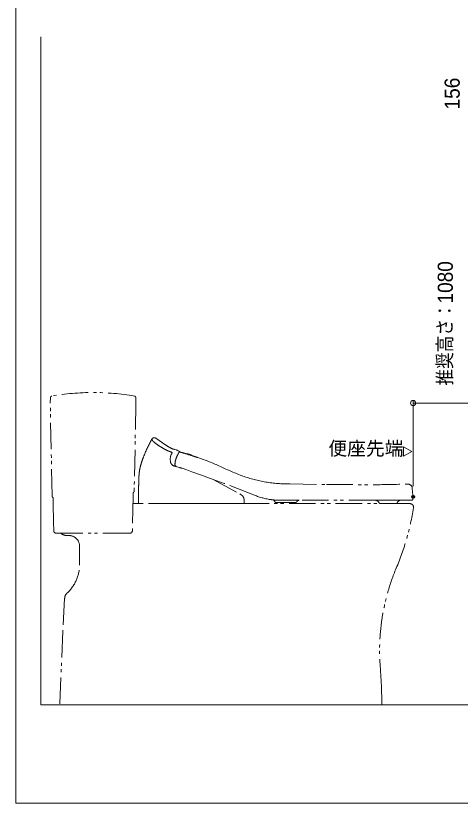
# Model space of a CAD drawing. Units: millimetres, scale not verified. Extents: x -2000 to 2000, y -1385 to 1385.
# Drawn here: x -2000 to -1159, y -1385 to 103 of the extents above; entities that cross this region are included whole.
import ezdxf
from ezdxf.enums import TextEntityAlignment as Align

# ---------------------------------------------------------------- set-up
doc = ezdxf.new("R2010")
doc.units = ezdxf.units.MM
doc.header["$LTSCALE"] = 10
doc.header["$PDMODE"] = 32
doc.header["$PDSIZE"] = 5
doc.linetypes.add('DOUBLE_CHAIN1', pattern=[8.8, 5, -1, 0.6, -0.6, 0.6, -1])
for name, color, linetype, lineweight in [('0-1_green_continue', 4, 'Continuous', 9), ('0-2_09寸法A', 3, 'Continuous', 9), ('0-3_0', 7, 'Continuous', 9), ('0-5_YEL_SSP', 2, 'DOUBLE_CHAIN1', 9), ('0-6_zumenwaku', 6, 'Continuous', 9)]:
    doc.layers.add(name, color=color, linetype=linetype, lineweight=lineweight)
doc.layers.add('0-4_Defpoints', color=7, linetype='Continuous')
doc.layers.add('0-D_SUNPO', color=7, linetype='Continuous')
doc.styles.add('Arial', font='')
doc.styles.add('ＭＳ Ｐゴシック', font='')
doc.styles.get('Arial').set_extended_font_data('Arial')
doc.styles.get('ＭＳ Ｐゴシック').set_extended_font_data('MS PGothic')

# ---------------------------------------------------------------- blocks, each defined once
blk = doc.blocks.new('_ORIGIN')
at = {"layer": '0-3_0', "color": 3}
blk.add_line((0, 0), (-10, 0), dxfattribs=at)
blk.add_circle((0, 0), 5, dxfattribs=at)

msp = doc.modelspace()

# ---------------------------------------------------------------- linework, layer by layer
at = {"layer": '0-1_green_continue'}
msp.add_line((-355.6, -1198.8), (-1952.54, -1198.8), dxfattribs=at)
at = {"layer": '0-2_09寸法A'}
for p, q in [((-1248.44, -785.77), (-1248.44, -623.77)), ((-1238.44, -628.77), (-685.67, -628.77))]:
    msp.add_line(p, q, dxfattribs=at)
at = {"layer": '0-3_0', "color": 4}
msp.add_line((-1952.54, -1198.8), (-1952.54, 63.56), dxfattribs=at)
at = {"layer": '0-3_0'}
for p, q in [((-1251.12, -720.07), (-1266.61, -711.13)), ((-1266.61, -729.02), (-1266.61, -711.13)), ((-1251.12, -720.07), (-1266.61, -729.02))]:
    msp.add_line(p, q, dxfattribs=at)
at = {"layer": '0-4_Defpoints'}
msp.add_point((-1248.44, -805.77), dxfattribs=at)
at = {"layer": '0-5_YEL_SSP'}
for p, q in [((-1772.56, -628.82), (-1772.97, -618.27)), ((-1772.56, -628.82), (-1775.86, -794.38)), ((-1742.88, -697.79), (-1742.24, -696.67)), ((-1735.06, -695.01), (-1715.78, -708.26)), ((-1736.19, -704.44), (-1739.05, -702.08)), ((-1757.47, -728.49), (-1758.47, -731.06)), ((-1707.8, -720.59), (-1706.82, -721)), ((-1706.82, -721), (-1705.95, -721.31)), ((-1696.18, -717.29), (-1700.23, -716.21)), ((-1690.4, -750.23), (-1700.37, -747.71)), ((-1689.04, -750.67), (-1690.4, -750.23)), ((-1676.39, -754.98), (-1685.03, -752.03)), ((-1666.6, -758.42), (-1676.39, -754.98)), ((-1650.33, -764.12), (-1666.6, -758.42)), ((-1767.01, -770.73), (-1767.13, -774.16)), ((-1766.83, -766.7), (-1767.01, -770.73)), ((-1626.37, -772.91), (-1650.33, -764.12)), ((-1626.37, -772.91), (-1576.01, -800.48)), ((-1767.44, -784.31), (-1767.49, -788.94)), ((-1767.33, -780.33), (-1767.41, -783.31)), ((-1767.13, -774.16), (-1767.33, -780.33)), ((-1259.7, -781.79), (-1257.37, -781.79)), ((-1776.97, -797.42), (-1777.67, -798.28)), ((-1767.56, -817.33), (-1767.49, -788.94)), ((-1248.56, -808.79), (-1249.95, -790.34)), ((-1929.13, -818.07), (-1929.36, -807.58)), ((-1928.33, -853.82), (-1929.13, -818.07)), ((-1777.87, -805.51), (-1779.25, -869.93)), ((-1568.11, -818.33), (-1570.58, -818.33)), ((-1567.62, -817.83), (-1568.07, -812.66)), ((-1507.23, -816.83), (-1471.05, -816.83)), ((-1464.7, -812.33), (-1499.86, -812.33)), ((-1463.9, -812.33), (-1464.7, -812.33)), ((-1313.04, -816.29), (-1313.04, -815.84)), ((-1273.66, -812.33), (-1278.22, -812.33)), ((-1277.99, -815.83), (-1278.22, -816.29)), ((-1273.66, -812.33), (-1251.1, -812.33)), ((-1249.09, -810.43), (-1249.03, -809.33)), ((-1778.15, -818.79), (-1766.37, -818.79)), ((-1691.03, -818.83), (-1697.52, -818.83)), ((-1690.03, -818.83), (-1691.03, -818.83)), ((-1690.03, -818.83), (-1690.03, -818.83)), ((-1690.03, -818.83), (-1690.03, -818.83)), ((-1688.53, -818.83), (-1690.03, -818.83)), ((-1594.16, -818.83), (-1616.56, -818.83)), ((-1594.16, -818.83), (-1571.08, -818.83)), ((-1570.91, -818.79), (-1310.58, -818.79)), ((-1280.94, -818.83), (-1310.15, -818.83)), ((-1280.59, -818.79), (-1254.55, -818.79)), ((-1927.99, -869.93), (-1928.33, -853.82)), ((-1922.99, -874.82), (-1784.25, -874.82)), ((-1904.26, -878.92), (-1898.57, -879.06)), ((-1879.07, -935.28), (-1879.07, -899.05)), ((-1907.4, -997.93), (-1910.75, -1059.41)), ((-1910.75, -1059.41), (-1916.57, -1198.8)), ((-1307.98, -1175.54), (-1308.2, -1168.78)), ((-1916.57, -1198.8), (-1879.57, -1198.8)), ((-1879.57, -1198.8), (-1818.22, -1198.8)), ((-1818.22, -1198.8), (-1814.92, -1198.8)), ((-1814.92, -1198.8), (-1803.07, -1198.8)), ((-1803.07, -1198.8), (-1638.29, -1198.8)), ((-1638.29, -1198.8), (-1354.06, -1198.8)), ((-1354.06, -1198.8), (-1335.12, -1198.8)), ((-1335.12, -1198.8), (-1307.56, -1198.8))]:
    msp.add_line(p, q, dxfattribs=at)
for points in [[(-1931.06, -803.93), (-1934.57, -628.82), (-1934.16, -618.27)], [(-1673.71, -724.92), (-1677.66, -723.78), (-1684.38, -721.91), (-1689.32, -720.59)], [(-1685.03, -752.03), (-1686.21, -751.63), (-1689.04, -750.67)], [(-1548.68, -802.81), (-1605.49, -780.58), (-1626.37, -772.91)], [(-1481.29, -781.54), (-1412.12, -782.64), (-1323.42, -783.07)], [(-1278.22, -812.33), (-1320.25, -812.33), (-1463.9, -812.33)], [(-1697.52, -818.83), (-1699.03, -818.83), (-1766.05, -818.83)], [(-1616.56, -818.83), (-1624.63, -818.83), (-1644.52, -818.83), (-1688.53, -818.83)]]:
    msp.add_lwpolyline(points, dxfattribs=at)
for centre, radius, start, end in [((-1853.56, -1073.83), 465.01, 80.331, 99.669), ((-1931.16, -618.38), 3, 99.669, 177.79384), ((-1775.97, -618.38), 3, 2.20616, 80.331), ((-1517.04, -823.96), 258.68, 150.80963, 158.34342), ((-1737.89, -699.13), 5, 90.00018, 150.52409), ((-1730.78, -694.26), 11.71, 191.8493, 198.51276), ((-1733.51, -695.18), 8.83, 198.51111, 211.16864), ((-1737.89, -699.13), 5, 55.5, 90), ((-1734.11, -695.77), 8.02, 209.77896, 231.97236), ((-1687.09, -641.57), 79.77, 232.00382, 239.09797), ((-1561.81, -448.07), 310.25, 237.59867, 239.10599), ((-1673.38, -632), 95.14, 239.89294, 244.62612), ((-1671.16, -644.73), 77.63, 234.9139, 240.20365), ((-1679.66, -659.94), 60.21, 240.03634, 247.60474), ((-1679.52, -644.01), 81.65, 244.90703, 247.49643), ((-1687.59, -663.46), 60.6, 247.51103, 250.52277), ((-1687.25, -734.53), 20.41, 150.7693, 188.72996), ((-1708.98, -730.44), 9.62, 58.74274, 71.66201), ((-1657.08, -745), 52.15, 154.09347, 156.92435), ((-1705.64, -732.53), 17.19, 77.16912, 79.82846), ((-1690.6, -678.93), 38.51, 253.05647, 255.50922), ((-1631.36, -757.23), 69.5, 152.74696, 159.59287), ((-1698.12, -725.46), 8.39, 63.91936, 76.62492), ((-1701.09, -731.51), 15.13, 56.63581, 63.86263), ((-1631.37, -757.23), 69.5, 150.03561, 152.74704), ((-1676.22, -693.09), 30.63, 237.29904, 240.65634), ((-1689.84, -723.52), 2, 118.84232, 150.03528), ((-1687.19, -712.81), 8.07, 239.91438, 254.69456), ((-1689.84, -723.52), 2, 74.86068, 118.84159), ((-1904.23, -1498.68), 806.26, 72.78606, 74.54099), ((-1691.79, -786.84), 64.5, 71.14384, 73.71694), ((-1681.19, -753.91), 29.92, 63.68742, 69.9696), ((-1671.76, -735.77), 9.49, 49.70384, 66.2254), ((-1830.64, -1260.18), 556.66, 71.65068, 72.75607), ((-1669.06, -771.82), 97.96, 163.52379, 168.33715), ((-1668.85, -771.79), 98.15, 161.72687, 163.57466), ((-1525.44, -820.63), 249.65, 158.97371, 161.40218), ((-1697.42, -738.13), 10.01, 177.08643, 217.44425), ((-1661.82, -745.9), 37, 159.59255, 177.83141), ((-1786.02, -1123.56), 412.95, 65.22047, 71.55889), ((-1671.9, -771.1), 95.04, 168.41336, 174.15255), ((-1697.41, -738.13), 10.02, 217.43659, 252.84562), ((-1694.8, -744.65), 4, 177.8312, 251.29347), ((-1685.04, -741.12), 10.57, 239.51923, 263.63523), ((-1333.88, -151.21), 659.39, 244.96203, 248.99325), ((-1672.1, -771.08), 94.84, 174.15235, 177.35297), ((-1486.02, -531.53), 249.87, 250.29887, 260.54924), ((-1766.93, -784.33), 0.505, 86.78658, 178.0396), ((-1766.91, -783.32), 0.502, 178.74104, 270.85008), ((-1482.2, -495.01), 286.53, 260.99468, 270.18329), ((-1334.99, 1388.32), 2171.42, 270.30543, 271.98703), ((-1258.54, -790.3), 8.59, 359.74196, 82.18907), ((-1494.99, -809.72), 282.92, 177.68269, 179.14664), ((-1780.91, -794.26), 5.05, 321.29861, 358.62241), ((-1585.92, -818.82), 20.85, 42.08299, 61.61205), ((-1499.92, -682.49), 129.82, 247.93773, 262.7302), ((-1925.79, -803.69), 5.28, 182.51609, 227.40901), ((-1766.06, -817.33), 1.5, 180, 270.7), ((-1571.08, -818.33), 0.5, 270.27111, 359.99969), ((-1578.64, -811.35), 10.45, 14.19744, 38.44514), ((-1578.64, -811.35), 10.45, 357.84163, 14.19744), ((-1576.83, -813.4), 8.79, 4.84066, 10.85326), ((-1568.12, -817.83), 0.498, 270.92972, 0), ((-1504.76, -735.62), 76.54, 261.29213, 264.02271), ((-1513.6, -813.25), 1.75, 23.70048, 59.95895), ((-1504.76, -735.62), 76.54, 264.02271, 266.43503), ((-1521.65, -822.44), 13.81, 32.06641, 45.71344), ((-1507.23, -813.83), 3, 205.19368, 222.26152), ((-1499.62, -658.38), 153.95, 266.31426, 269.9105), ((-1507.23, -813.83), 3, 222.26154, 270.00167), ((-1471.05, -813.83), 3, 269.99969, 317.73665), ((-1471.05, -813.83), 3, 317.73665, 334.52303), ((-1464.63, -816.89), 4.11, 110.14816, 154.373), ((-1459.49, -829.29), 17.53, 104.57385, 111.97046), ((-1320.79, -821.63), 9.32, 39.81516, 86.6565), ((-1313.13, -815.08), 0.77, 229.18132, 276.94713), ((-1311.03, -816.29), 2.01, 180.0513, 211.09189), ((-1310.15, -815.83), 3, 209.99997, 270.00001), ((-1281.02, -816.01), 2.82, 271.67565, 354.27095), ((-1277.99, -815.33), 0.5, 269.97723, 318.03298), ((-1270.02, -822.17), 10.01, 118.55653, 139.42492), ((-1279.41, -807.25), 7.67, 306.96076, 318.57327), ((-1251.08, -810.32), 2, 269.46565, 306.21755), ((-1251.08, -810.33), 2, 306.23813, 356.99866), ((-1249.07, -808.82), 0.503, 274.34785, 3.81213), ((-1741.22, -746.93), 500.01, 337.15945, 350.79227), ((-1254.61, -825.84), 7.05, 351.04959, 89.52424), ((-1922.99, -869.83), 5, 181.20613, 270.00649), ((-1903.89, -863.92), 15, 226.6028, 268.57325), ((-1784.25, -869.82), 5, 270.04367, 358.78229), ((-1899.34, -899.32), 20.27, 0.73917, 87.83404), ((-1954.07, -933.18), 75.04, 312.94709, 358.40218), ((-911.77, -1096.29), 400.01, 157.15945, 184.46164), ((-1892.43, -998.8), 15, 134.54491, 176.66759), ((-2311.8, -1205.38), 1004.26, 2.08867, 4.45302), ((-2311.8, -1205.38), 1004.26, 0.37532, 1.70256)]:
    msp.add_arc(centre, radius, start, end, dxfattribs=at)
at = {"layer": '0-6_zumenwaku'}
msp.add_lwpolyline([(-1999.87, -1385.03), (2000.13, -1385.03), (2000.13, 1384.97), (-1999.87, 1384.97)], close=True, dxfattribs=at)

# ---------------------------------------------------------------- block references
at = {"layer": '0-2_09寸法A', "rotation": 180}
msp.add_blockref('_ORIGIN', (-1248.44, -628.77), dxfattribs=at)

# ---------------------------------------------------------------- texts
at = {"layer": '0-2_09寸法A', "color": 1}
for s, height, style, width, p in [('156', 28.59, 'Arial', 0.9, (-1151.73, -73.73)), ('1080', 28.59, 'Arial', 0.9, (-1164.74, -440.53)), ('推奨高さ：', 27.11, 'ＭＳ Ｐゴシック', 0.85, (-1166.94, -595.58))]:
    msp.add_text(s, height=height, rotation=90, dxfattribs=dict(at, style=style, width=width)).set_placement(p, align=Align.BOTTOM_LEFT)
at = {"layer": '0-D_SUNPO', "style": 'ＭＳ Ｐゴシック'}
msp.add_text('便座先端', height=26.03, dxfattribs=at).set_placement((-1408.69, -735.3), align=Align.BOTTOM_LEFT)

doc.saveas('drawing.dxf')
